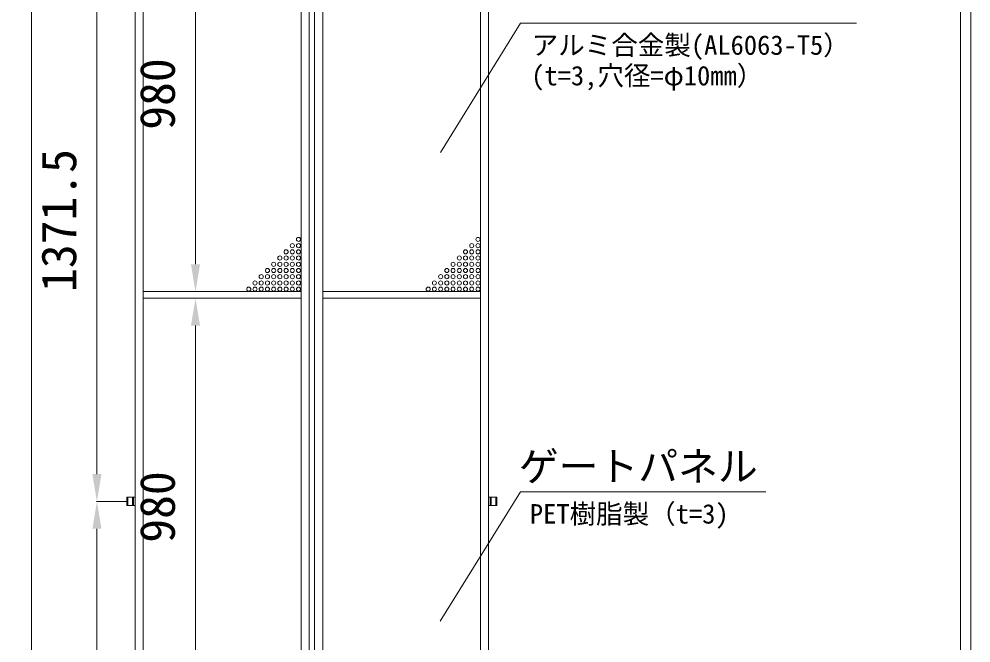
# Model space of a CAD drawing. Units: millimetres, scale not verified. Extents: x -20976 to 3174, y -17325 to 17325.
# Drawn here: x 419 to 3174, y -10418 to -8612 of the extents above; entities that cross this region are included whole.
import ezdxf
from ezdxf.enums import TextEntityAlignment as Align

# ---------------------------------------------------------------- set-up
doc = ezdxf.new("R2010")
doc.units = ezdxf.units.MM
doc.header["$LTSCALE"] = 90
doc.linetypes.add('DASHED1', pattern=[1.8, 1.2, -0.6])
for name, color, linetype, lineweight in [('0-2_ACCG-3018', 7, 'Continuous', 18), ('0-A_図面枠', 7, 'Continuous', 18), ('0-B_寸法', 3, 'Continuous', 18), ('1-7_標準ﾊﾟﾈﾙ', 7, 'Continuous', 18), ('1-9_文字', 7, 'Continuous', 18)]:
    doc.layers.add(name, color=color, linetype=linetype, lineweight=lineweight)
doc.styles.add('ＭＳ ゴシック', font='')
doc.styles.get('ＭＳ ゴシック').set_extended_font_data('MS Gothic')

msp = doc.modelspace()

# ---------------------------------------------------------------- linework, layer by layer
at = {"layer": '0-2_ACCG-3018'}
for centre in [(1227.85, -9250.25), (1747.09, -9250.25), (1191.85, -9286.24), (1209.85, -9268.25), (1209.85, -9286.24), (1227.85, -9268.25), (1227.85, -9286.24), (1711.09, -9286.24), (1729.09, -9268.25), (1729.09, -9286.24), (1747.09, -9268.25), (1747.09, -9286.24), (1173.85, -9304.24), (1191.85, -9304.24), (1209.85, -9304.24), (1227.85, -9304.24), (1693.09, -9304.24), (1711.09, -9304.24), (1729.09, -9304.24), (1747.09, -9304.24), (1137.85, -9340.25), (1155.85, -9322.25), (1155.85, -9340.25), (1173.85, -9322.25), (1173.85, -9340.25), (1191.85, -9322.25), (1191.85, -9340.25), (1209.85, -9322.25), (1209.85, -9340.25), (1227.85, -9322.25), (1227.85, -9340.25), (1657.09, -9340.25), (1675.09, -9322.25), (1675.09, -9340.25), (1693.09, -9322.25), (1693.09, -9340.25), (1711.09, -9322.25), (1711.09, -9340.25), (1729.09, -9322.25), (1729.09, -9340.25), (1747.09, -9322.25), (1747.09, -9340.25), (1119.85, -9358.25), (1137.85, -9358.25), (1155.85, -9358.25), (1173.85, -9358.25), (1191.85, -9358.25), (1209.85, -9358.25), (1227.85, -9358.25), (1639.09, -9358.25), (1657.09, -9358.25), (1675.09, -9358.25), (1693.09, -9358.25), (1711.09, -9358.25), (1729.09, -9358.25), (1747.09, -9358.25), (1083.85, -9394.24), (1101.85, -9376.24), (1101.85, -9394.24), (1119.85, -9376.24), (1119.85, -9394.24), (1137.85, -9376.24), (1137.85, -9394.24), (1155.85, -9376.24), (1155.85, -9394.24), (1173.85, -9376.24), (1173.85, -9394.24), (1191.85, -9376.24), (1191.85, -9394.24), (1209.85, -9376.24), (1209.85, -9394.24), (1227.85, -9376.24), (1227.85, -9394.24), (1603.09, -9394.24), (1621.09, -9376.24), (1621.09, -9394.24), (1639.09, -9376.24), (1639.09, -9394.24), (1657.09, -9376.24), (1657.09, -9394.24), (1675.09, -9376.24), (1675.09, -9394.24), (1693.09, -9376.24), (1693.09, -9394.24), (1711.09, -9376.24), (1711.09, -9394.24), (1729.09, -9376.24), (1729.09, -9394.24), (1747.09, -9376.24), (1747.09, -9394.24)]:
    msp.add_circle(centre, 6, dxfattribs=at)
at = {"layer": '0-A_図面枠'}
for points in [[(-20976.24, -675), (3173.76, -675), (3173.76, -17325), (-20976.24, -17325)], [(0, -7201.4), (3143.92, -7201.4), (3143.92, -12222.99), (0, -12222.99)]]:
    msp.add_lwpolyline(points, close=True, dxfattribs=at)
at = {"layer": '0-B_寸法'}
for p, q in [((454.69, -8286.05), (454.69, -11731.25)), ((929.65, -8304.64), (929.65, -9322.25)), ((644.43, -8442.05), (644.43, -9929.45)), ((779.65, -9401.44), (930.85, -9401.44)), ((779.65, -9420.64), (930.85, -9420.64)), ((929.65, -9499.84), (929.65, -10517.44)), ((729.55, -10008.65), (643.23, -10008.65)), ((729.55, -10008.65), (643.23, -10008.65)), ((644.43, -10087.85), (644.43, -11575.24))]:
    msp.add_line(p, q, dxfattribs=at)
at = {"layer": '0-B_寸法', "color": 91}
for points in [[(916.45, -9322.25), (929.65, -9401.44), (942.85, -9322.25)], [(916.45, -9499.84), (929.65, -9420.64), (942.85, -9499.84)], [(631.23, -9929.45), (644.43, -10008.65), (657.63, -9929.45)], [(631.23, -10087.85), (644.43, -10008.65), (657.63, -10087.85)]]:
    msp.add_solid(points, dxfattribs=at)
at = {"layer": '1-7_標準ﾊﾟﾈﾙ', "linetype": 'DASHED1'}
for p, q in [((734.35, -9996.64), (734.35, -10020.65)), ((747.55, -9996.64), (747.55, -10020.65)), ((1785.19, -9996.64), (1785.19, -10020.65)), ((1798.39, -9996.64), (1798.39, -10020.65))]:
    msp.add_line(p, q, dxfattribs=at)
at = {"layer": '1-7_標準ﾊﾟﾈﾙ'}
for p, q in [((750.19, -9996.64), (750.19, -10020.65)), ((1782.55, -9996.64), (1782.55, -10020.65))]:
    msp.add_line(p, q, dxfattribs=at)
for points in [[(754.75, -8206.85), (778.45, -8206.85), (778.45, -11810.45), (754.75, -11810.45)], [(1258.75, -8206.85), (1235.05, -8206.85), (1235.05, -11810.45), (1258.75, -11810.45)], [(1273.99, -8206.85), (1297.69, -8206.85), (1297.69, -11810.45), (1273.99, -11810.45)], [(1778, -8206.85), (1754.29, -8206.85), (1754.29, -11810.45), (1778, -11810.45)], [(1235.05, -9401.44), (778.45, -9401.44), (778.45, -9420.64), (1235.05, -9420.64)], [(1297.69, -9401.44), (1754.29, -9401.44), (1754.29, -9420.64), (1297.69, -9420.64)]]:
    msp.add_lwpolyline(points, close=True, dxfattribs=at)
for points in [[(754.75, -10020.65), (730.75, -10020.65), (730.75, -9996.64), (754.75, -9996.64)], [(1778, -10020.65), (1801.99, -10020.65), (1801.99, -9996.64), (1778, -9996.64)]]:
    msp.add_lwpolyline(points, dxfattribs=at)
at = {"layer": '1-9_文字'}
for p, q in [((1638.43, -8998.29), (1870.41, -8624.39)), ((1870.41, -8624.39), (1870.84, -8624.39)), ((1870.84, -8624.39), (2842.61, -8624.39)), ((1638, -10354.99), (1869.97, -9981.1)), ((1869.97, -9981.1), (1870.41, -9981.1)), ((1870.41, -9981.1), (2579.85, -9981.1))]:
    msp.add_line(p, q, dxfattribs=at)

# ---------------------------------------------------------------- texts
at = {"layer": '0-B_寸法', "style": 'ＭＳ ゴシック'}
for s, p in [('980', (900.27, -8932.8)), ('1371.5', (615.05, -9402.36)), ('980', (900.27, -10128))]:
    msp.add_text(s, height=101.3, rotation=90, dxfattribs=at).set_placement(p, align=Align.BOTTOM_LEFT)
at = {"layer": '1-9_文字', "style": 'ＭＳ ゴシック'}
for s, height, p in [('アルミ合金製(AL6063-T5）', 56.3, (1902.53, -8732.87)), ('(t=3,穴径=φ10mm）', 56.3, (1901.21, -8821.29)), ('ゲートパネル', 84.46, (1865.47, -9974.62)), ('PET樹脂製（t=3)', 56.3, (1897.33, -10089.58))]:
    msp.add_text(s, height=height, dxfattribs=at).set_placement(p, align=Align.BOTTOM_LEFT)

doc.saveas('drawing.dxf')
